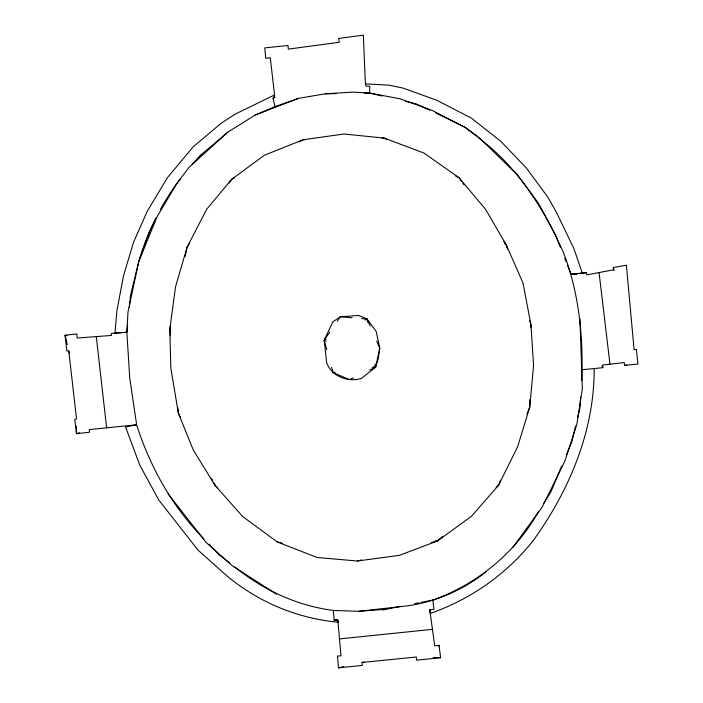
<?xml version="1.0" encoding="UTF-8"?>
<svg xmlns="http://www.w3.org/2000/svg" width="703" height="703" viewBox="0 0 703 703"><rect width="100%" height="100%" fill="white"/><g stroke="black" fill="none" stroke-linecap="round" stroke-linejoin="round"><path stroke-width="1.05" d="M76.478 426.238L76.442 433.689L89.501 432.204L89.255 429.603L136.637 424.779C150.108 467.187 172.551 507.048 203.87 538.814M529.851 399.48L529.737 407.151L517.61 446.8L498.55 485.281L471.458 516.283L437.494 540.967L399.445 555.317L357.379 561.012L317.044 557.479L277.263 541.951L242.737 516.591L215.144 485.536L193.246 449.955L178.342 413.083L170.855 368.293L169.801 329.259L175.557 286.692L187.121 247.105L206.735 209.178L231.603 179.362L264.39 155.231L303.055 139.765L343.952 134.009L384.225 138.096L424.006 153.069L459.147 177.815L485.624 209.424L506.353 245.057L522.988 282.984L530.976 324.988L533.568 365.455L529.737 407.151L526.899 414.252M530.941 327.185L530.976 324.988L529.693 320.84M382.265 95.995L369.629 93.06L369.752 86.311L366.035 86.065L365.419 83.903L363.319 35.15L338.626 38.428L339.25 42.268L288.335 49.131L287.966 45.484L264.759 47.892L265.752 58.349L270.268 57.734L274.847 97.445L273.054 98.376L275.031 106.601L255.11 115.081L227.834 132.155L200.979 154.862A254.117 254.117 0 0 0 192.147 164.388M594.193 368.548C594.439 430.895 569.36 490.351 533.384 540.343C506.925 573.938 470.632 599.439 430.254 613.411L429.761 609.756L434.032 609.264L432.793 600.107C476.924 584.378 515.791 552.646 538.533 511.433M337.502 656.628L337.458 656.154L340.981 655.785L338.011 622.19A202.833 202.833 0 0 1 225.54 574.676L197.947 550.054L158.729 499.947L139.853 465.298L125.565 427.011L136.637 424.779L129.712 377.766L126.865 332.229L127.981 312L138.807 261.393A254.117 254.117 0 0 1 155.89 217.992M580.634 397.028L579.905 407.951L577.611 417.52M581.715 380.639C583.455 337.378 579.131 293.037 563.384 252.421C543.955 208.571 517.065 166.303 478.022 137.472M69.325 353.011L68.771 350.911L66.855 351.034L65.063 335.199L76.882 333.96L77.251 338.046L111.461 335.445L111.215 333.468L126.865 332.229L127.612 324.637M129.334 307.29L130.512 295.357L138.807 261.393L157.059 216.726L176.602 183.878L188.791 167.604L227.834 132.155M170.477 326.06L169.801 329.259L170.469 335.788M185.1 256.7L187.121 247.105L189.529 243.44M369.76 370.006L375.569 367.247L379.769 348.126L376.184 331.421L367.089 319.048L358.609 315.462L340.305 316.763L332.818 321.895L324.153 340.27L326.754 363.284C332.457 376.685 347.686 382.353 361.272 378.504L375.569 367.247L378.284 358.583L379.769 348.126L376.711 341.113M575.572 426.027L571.741 441.976L566.302 455.008M139.915 258.317L149.941 230.646L154.739 222.227M500.58 480.211L498.55 485.281L496.142 487.487M170.636 327.238L169.801 329.259L170.407 331.359M561.706 466.027L550.827 492.091L543.806 503.146M273.054 98.376L274.601 94.914L235.127 114.15L221.146 123.245L193.246 146.751L167.446 177.631L147.155 211.471L133.359 242.711L123.403 276.305L116.9 310.761L114.984 333.099L126.865 332.229M229.196 183.017L231.603 179.362L234.459 177.771M329.742 332.132L324.153 340.27L326.763 349.646M337.194 321.28L340.305 316.763L352.089 317.774M438.734 539.157L437.494 540.967L431.167 542.549M512.663 547.646L542.048 507.311L564.808 461.282L576.873 424.287L582.321 388.961L579.966 318.986M196.796 159.836L200.979 154.862M442.31 536.565L437.494 540.967L435.298 540.976M299.25 141.874L303.055 139.765L305.251 139.721M326.104 339.303L324.153 340.27L326.095 341.289M365.138 320.014L367.089 319.048L370.147 326.069M353.328 377.836L349.453 379.682L333.125 372.564L331.675 367.353M255.11 115.081L298.485 98.376L325.269 93.798L352.924 92.128L369.629 93.06L400.315 98.868L432.363 110.503L465.395 127.515L478.515 137.103L517.61 174.968L538.27 202.991L555.159 234.108L560.344 247.175M336.227 619.642L334.18 620.398L333.31 610.441C297.158 605.749 263.045 590.045 234.951 566.961M275.031 106.601L298.485 98.376M79.404 432.749L76.442 433.689L74.773 419.463L76.504 418.777L68.771 350.911M357.379 561.012L361.597 559.957M337.458 656.154L338.503 667.85L343.846 666.629M338.503 667.85L362.326 665.433L362.019 662.472L364.154 661.98M383.697 609.747L400.78 606.346M337.343 619.721L334.18 620.398L337.765 620.09L338.011 622.19L337.765 620.09M382.669 609.94L385.833 609.264L358.732 611.302L333.31 610.441M414.647 603.649L418.918 602.814M421.053 602.392L432.793 600.107M582.216 273.115L586.46 272.65L586.777 274.882L613.622 269.803L613.315 267.518L626.373 265.224L634.106 349.672L636.391 349.365L637.937 364.031L624.572 365.393L624.264 362.546L602.55 365.077L602.858 367.678L582.444 369.716M333.125 372.564L335.305 372.291M372.3 367.651L375.569 367.247L374.998 364.031M362.019 662.472L416.273 657.024L416.58 660.179L440.649 657.7L438.98 645.328L434.709 645.829L429.761 609.756M358.732 611.302L407.424 605.863A163.632 163.632 0 0 0 486.045 571.829M586.46 272.65L571.117 274.319L567.532 265.277M624.572 365.393L626.997 365.138M339.487 638.904L432.45 629.343M382.028 138.139L384.225 138.096L387.107 139.625M325.269 93.798L336.087 93.613M364.216 93.148L369.629 93.06M433.233 657.498L440.649 657.7M576.337 274.504L571.117 274.319L582.321 273.089L573.78 248.273L556.029 211.594L547.672 196.866L526.266 167.912L500.721 141.25L471.335 118.113L437.002 100.353L403.1 88.103L388.864 85.133L365.419 83.903M361.729 318.591L367.089 319.048L367.651 322.264M405.429 101.373L415.965 103.824L429.849 110.204M67.093 335.674L65.063 335.199L67.286 344.628M277.263 541.951L282.597 543.226M435.798 112.946L465.395 127.515L476.335 136.145M373.627 366.228L375.569 367.247M455.298 175.776L459.147 177.815L461.66 181.4M276.578 594.228L232.403 565.897L205.988 542.321L168.07 493.822M229.837 563.015L219.6 555.133L209.116 544.254M504.701 243.616L506.353 245.057L507.628 249.214M213.65 482.592L215.144 485.536L217.57 487.733M462.917 183.193L464.182 184.986M503.831 241.472L506.353 245.057L506.661 247.219M180.328 417.002L178.342 413.083L177.78 407.643M211.665 478.681L212.657 480.641M601.926 365.692L602.858 367.678M564.737 258.238L565.933 261.252M214.538 483.436L215.144 485.536M613.315 267.518L614.114 270.681M438.98 645.328L439.094 646.18M599.061 272.562L609.976 364.216M96.293 336.596L106.628 427.837M160.442 209.38A254.117 254.117 0 0 1 180.46 178.659"/></g></svg>
